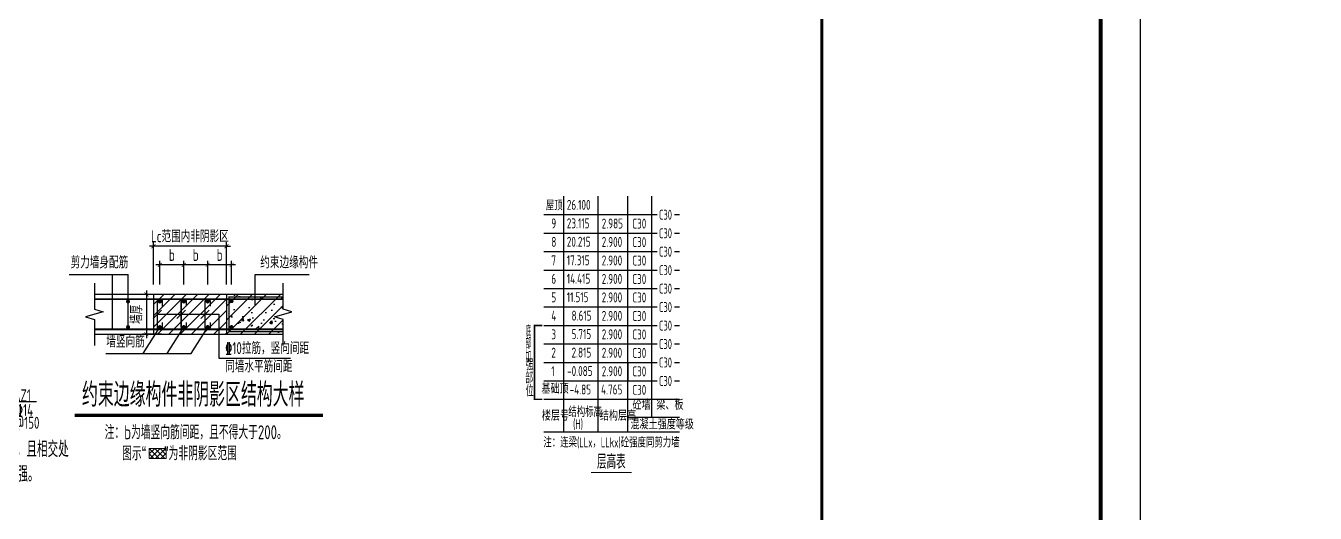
# Model space of a CAD drawing. Extents: x -812054 to 22247, y -644080 to 1003627.
# Drawn here: x -439543 to -407169, y -241350 to -229117 of the extents above; entities that cross this region are included whole.
import ezdxf
from ezdxf.enums import TextEntityAlignment as Align

# ---------------------------------------------------------------- set-up
doc = ezdxf.new("R2010")
doc.units = 0
doc.header["$LTSCALE"] = 1000
doc.linetypes.add('DASHED', pattern=[0.75, 0.5, -0.25])
doc.linetypes.add('H3普通虚线', pattern=[4.2, 3, -1.2])
doc.layers.get('0').update_dxf_attribs({"linetype": 'CONTINUOUS'})
doc.layers.get('DEFPOINTS').update_dxf_attribs({"linetype": 'CONTINUOUS'})
for name, color, linetype in [('-TK', 7, 'CONTINUOUS'), ('COLU_DE_TH', 7, 'CONTINUOUS'), ('DIM', 2, 'CONTINUOUS'), ('HATCH', 8, 'CONTINUOUS'), ('S-0-TEXT', 7, 'CONTINUOUS'), ('S-BEAM-XRBAR', 20, 'CONTINUOUS'), ('S-B表格', 2, 'CONTINUOUS'), ('S-DETL-DIM', 151, 'CONTINUOUS'), ('S-DETL-LINE1', 2, 'CONTINUOUS'), ('S-DETL-LINE2', 2, 'H3普通虚线'), ('S-DETL-TEXT', 7, 'CONTINUOUS'), ('S-SLAB-DIM', 151, 'CONTINUOUS'), ('S-WALL-BEHATCH', 51, 'CONTINUOUS'), ('S-X详图钢筋', 6, 'CONTINUOUS'), ('TEXT', 2, 'CONTINUOUS'), ('THIN', 7, 'CONTINUOUS')]:
    doc.layers.add(name, color=color, linetype=linetype)
for name, color, linetype, lineweight in [('7549', 9, 'CONTINUOUS', 18), ('图框', 9, 'CONTINUOUS', 18), ('墙柱轮廓', 7, 'CONTINUOUS', 18)]:
    doc.layers.add(name, color=color, linetype=linetype, lineweight=lineweight)
doc.layers.add('审图修改', color=2, linetype='CONTINUOUS', plot=False)
doc.styles.add('TSSD_DIMENSION', font='Tssdeng.shx', dxfattribs={"width": 0.7, "bigfont": 'tssdchn.shx'})
doc.styles.add('TSSD_Norm', font='Tssdeng.shx', dxfattribs={"bigfont": 'tssdchn.shx'})
doc.styles.add('TSSD_REIN', font='tssdeng.shx', dxfattribs={"width": 0.7, "height": 300, "bigfont": 'tssdchn.shx'})
doc.dimstyles.new('TSSD_100_100$0', dxfattribs={"dimtxt": 300, "dimasz": 80, "dimexe": 100, "dimexo": 250, "dimgap": 100, "dimtad": 1, "dimdec": 0, "dimzin": 0, "dimdsep": 46, "dimtxsty": 'TSSD_DIMENSION', "dimblk": 'ARCHTICK', "dimcen": 0, "dimdle": 100, "dimclrd": 3, "dimclre": 3, "dimclrt": 7, "dimadec": 0, "dimazin": 0, "dimtfac": 1, "dimtdec": 0, "dimtix": 1, "dimtmove": 2, "dimatfit": 3, "dimldrblk": 'ARCHTICK', "dimfxl": 1, "dimtolj": 1, "dimtzin": 0, "dimarcsym": 0})
doc.dimstyles.new('TSSD_25_100', dxfattribs={"dimtxt": 300, "dimasz": 100, "dimexe": 100, "dimexo": 250, "dimgap": 100, "dimtad": 1, "dimdec": 0, "dimlfac": 0.25, "dimzin": 0, "dimdsep": 46, "dimtxsty": 'TSSD_DIMENSION', "dimblk": 'ARCHTICK', "dimcen": 0, "dimdle": 100, "dimclrt": 7, "dimadec": 0, "dimazin": 0, "dimtfac": 1, "dimtdec": 0, "dimtix": 1, "dimtmove": 2, "dimatfit": 3, "dimldrblk": 'ARCHTICK', "dimfxl": 1, "dimtolj": 1, "dimtzin": 0, "dimarcsym": 0})

# ---------------------------------------------------------------- blocks, each defined once
blk = doc.blocks.new('_ArchTick')
at = {"color": 0, "linetype": 'ByBlock', "const_width": 0.15}
blk.add_lwpolyline([(-0.5, -0.5), (0.5, 0.5)], dxfattribs=at)
blk = doc.blocks.new('*D21')
at = {"layer": 'DEFPOINTS', "color": 0, "transparency": 16777216}
for p in [(2113, 5957), (2113, 4750), (3945, 4750)]:
    blk.add_point(p, dxfattribs=at)
at = {"layer": 'S-DETL-DIM', "color": 0, "lineweight": -2, "transparency": 16777216}
for p, q in [((2113, 5957), (2013, 5957)), ((2113, 5000), (2113, 6057)), ((3945, 5957), (2113, 5957)), ((3945, 5000), (3945, 6057)), ((3945, 5957), (4045, 5957))]:
    blk.add_line(p, q, dxfattribs=at)
at = {"layer": 'S-DETL-DIM', "color": 0, "lineweight": -2, "transparency": 16777216, "xscale": 100, "yscale": 100, "zscale": 100}
blk.add_blockref('_ArchTick', (2113, 5957), dxfattribs=at)
at = {"layer": 'S-DETL-DIM', "color": 0, "lineweight": -2, "transparency": 16777216, "xscale": 100, "yscale": 100, "zscale": 100, "rotation": 180}
blk.add_blockref('_ArchTick', (3945, 5957), dxfattribs=at)
at = {"layer": 'S-DETL-DIM', "color": 7, "transparency": 16777216, "insert": (3029, 6207), "char_height": 300, "attachment_point": 5, "style": 'TSSD_DIMENSION'}
blk.add_mtext('\\A1;Lc范围内非阴影区', dxfattribs=at)
blk = doc.blocks.new('*D22')
at = {"layer": 'DEFPOINTS', "color": 0, "transparency": 16777216}
for p in [(2275, 5491), (2275, 4750), (2875, 4750)]:
    blk.add_point(p, dxfattribs=at)
at = {"layer": 'S-DETL-DIM', "color": 0, "lineweight": -2, "transparency": 16777216}
for p, q in [((2275, 5000), (2275, 5591)), ((2875, 5000), (2875, 5591)), ((2975, 5491), (2175, 5491))]:
    blk.add_line(p, q, dxfattribs=at)
at = {"layer": 'S-DETL-DIM', "color": 0, "lineweight": -2, "transparency": 16777216, "xscale": 100, "yscale": 100, "zscale": 100, "rotation": 180}
blk.add_blockref('_ArchTick', (2275, 5491), dxfattribs=at)
at = {"layer": 'S-DETL-DIM', "color": 0, "lineweight": -2, "transparency": 16777216, "xscale": 100, "yscale": 100, "zscale": 100}
blk.add_blockref('_ArchTick', (2875, 5491), dxfattribs=at)
at = {"layer": 'S-DETL-DIM', "color": 7, "transparency": 16777216, "insert": (2575, 5741), "char_height": 300, "attachment_point": 5, "style": 'TSSD_DIMENSION'}
blk.add_mtext('\\A1;b', dxfattribs=at)
blk = doc.blocks.new('*D23')
at = {"layer": 'DEFPOINTS', "color": 0, "transparency": 16777216}
for p in [(2875, 5491), (2875, 4750), (3475, 4750)]:
    blk.add_point(p, dxfattribs=at)
at = {"layer": 'S-DETL-DIM', "color": 0, "lineweight": -2, "transparency": 16777216}
for p, q in [((2875, 5000), (2875, 5591)), ((3475, 5000), (3475, 5591)), ((3575, 5491), (2775, 5491))]:
    blk.add_line(p, q, dxfattribs=at)
at = {"layer": 'S-DETL-DIM', "color": 0, "lineweight": -2, "transparency": 16777216, "xscale": 100, "yscale": 100, "zscale": 100, "rotation": 180}
blk.add_blockref('_ArchTick', (2875, 5491), dxfattribs=at)
at = {"layer": 'S-DETL-DIM', "color": 0, "lineweight": -2, "transparency": 16777216, "xscale": 100, "yscale": 100, "zscale": 100}
blk.add_blockref('_ArchTick', (3475, 5491), dxfattribs=at)
at = {"layer": 'S-DETL-DIM', "color": 7, "transparency": 16777216, "insert": (3175, 5741), "char_height": 300, "attachment_point": 5, "style": 'TSSD_DIMENSION'}
blk.add_mtext('\\A1;b', dxfattribs=at)
blk = doc.blocks.new('*D24')
at = {"layer": 'DEFPOINTS', "color": 0, "transparency": 16777216}
for p in [(3475, 5491), (3475, 4750), (4075, 4750)]:
    blk.add_point(p, dxfattribs=at)
at = {"layer": 'S-DETL-DIM', "color": 0, "lineweight": -2, "transparency": 16777216}
for p, q in [((3475, 5000), (3475, 5591)), ((4075, 5000), (4075, 5591)), ((4175, 5491), (3375, 5491))]:
    blk.add_line(p, q, dxfattribs=at)
at = {"layer": 'S-DETL-DIM', "color": 0, "lineweight": -2, "transparency": 16777216, "xscale": 100, "yscale": 100, "zscale": 100, "rotation": 180}
blk.add_blockref('_ArchTick', (3475, 5491), dxfattribs=at)
at = {"layer": 'S-DETL-DIM', "color": 0, "lineweight": -2, "transparency": 16777216, "xscale": 100, "yscale": 100, "zscale": 100}
blk.add_blockref('_ArchTick', (4075, 5491), dxfattribs=at)
at = {"layer": 'S-DETL-DIM', "color": 7, "transparency": 16777216, "insert": (3775, 5741), "char_height": 300, "attachment_point": 5, "style": 'TSSD_DIMENSION'}
blk.add_mtext('\\A1;b', dxfattribs=at)
blk = doc.blocks.new('*D25')
at = {"layer": 'DEFPOINTS', "color": 0, "transparency": 16777216}
for p in [(2566, 4750), (1936, 3750), (2566, 3750)]:
    blk.add_point(p, dxfattribs=at)
at = {"layer": 'S-DETL-DIM', "color": 0, "lineweight": -2, "transparency": 16777216}
for p, q in [((2316, 4750), (1836, 4750)), ((1936, 4850), (1936, 3650)), ((2316, 3750), (1836, 3750))]:
    blk.add_line(p, q, dxfattribs=at)
at = {"layer": 'S-DETL-DIM', "color": 0, "lineweight": -2, "transparency": 16777216, "xscale": 100, "yscale": 100, "zscale": 100}
for p, rotation in [((1936, 4750), 90), ((1936, 3750), 270)]:
    blk.add_blockref('_ArchTick', p, dxfattribs=dict(at, rotation=rotation))
at = {"layer": 'S-DETL-DIM', "color": 7, "transparency": 16777216, "insert": (1686, 4250), "char_height": 300, "attachment_point": 5, "rotation": 90, "style": 'TSSD_DIMENSION'}
blk.add_mtext('\\A1;墙厚', dxfattribs=at)
blk = doc.blocks.new('*D505')
at = {"layer": 'DEFPOINTS', "color": 0, "transparency": 16777216}
for p in [(2298, 2648), (2911, 2648), (2911, 1600)]:
    blk.add_point(p, dxfattribs=at)
at = {"layer": 'S-SLAB-DIM', "color": 3, "lineweight": -2, "transparency": 16777216}
for p, q in [((2298, 2398), (2298, 1500)), ((2911, 2398), (2911, 1500)), ((2198, 1600), (3011, 1600))]:
    blk.add_line(p, q, dxfattribs=at)
at = {"layer": 'S-SLAB-DIM', "color": 3, "lineweight": -2, "transparency": 16777216, "xscale": 80, "yscale": 80, "zscale": 80, "rotation": 180}
blk.add_blockref('_ArchTick', (2298, 1600), dxfattribs=at)
at = {"layer": 'S-SLAB-DIM', "color": 3, "lineweight": -2, "transparency": 16777216, "xscale": 80, "yscale": 80, "zscale": 80}
blk.add_blockref('_ArchTick', (2911, 1600), dxfattribs=at)
at = {"layer": 'S-SLAB-DIM', "color": 7, "transparency": 16777216, "insert": (2604, 1850), "char_height": 300, "attachment_point": 5, "style": 'TSSD_DIMENSION'}
blk.add_mtext('\\A1;墙厚', dxfattribs=at)
blk = doc.blocks.new('*D506')
at = {"layer": 'DEFPOINTS', "color": 0, "transparency": 16777216}
for p in [(2911, 2648), (3711, 2648), (3711, 1600)]:
    blk.add_point(p, dxfattribs=at)
at = {"layer": 'S-SLAB-DIM', "color": 3, "lineweight": -2, "transparency": 16777216}
for p, q in [((2911, 2398), (2911, 1500)), ((3711, 2398), (3711, 1500)), ((2811, 1600), (3811, 1600))]:
    blk.add_line(p, q, dxfattribs=at)
at = {"layer": 'S-SLAB-DIM', "color": 3, "lineweight": -2, "transparency": 16777216, "xscale": 80, "yscale": 80, "zscale": 80, "rotation": 180}
blk.add_blockref('_ArchTick', (2911, 1600), dxfattribs=at)
at = {"layer": 'S-SLAB-DIM', "color": 3, "lineweight": -2, "transparency": 16777216, "xscale": 80, "yscale": 80, "zscale": 80}
blk.add_blockref('_ArchTick', (3711, 1600), dxfattribs=at)
at = {"layer": 'S-SLAB-DIM', "color": 7, "transparency": 16777216, "insert": (3311, 1850), "char_height": 300, "attachment_point": 5, "style": 'TSSD_DIMENSION'}
blk.add_mtext('\\A1;梁宽', dxfattribs=at)
blk = doc.blocks.new('*D507')
at = {"layer": 'DEFPOINTS', "color": 0, "transparency": 16777216}
for p in [(3711, 2648), (4312, 2648), (4312, 1600)]:
    blk.add_point(p, dxfattribs=at)
at = {"layer": 'S-SLAB-DIM', "color": 3, "lineweight": -2, "transparency": 16777216}
for p, q in [((3711, 2398), (3711, 1500)), ((4312, 2398), (4312, 1500)), ((3611, 1600), (4412, 1600))]:
    blk.add_line(p, q, dxfattribs=at)
at = {"layer": 'S-SLAB-DIM', "color": 3, "lineweight": -2, "transparency": 16777216, "xscale": 80, "yscale": 80, "zscale": 80, "rotation": 180}
blk.add_blockref('_ArchTick', (3711, 1600), dxfattribs=at)
at = {"layer": 'S-SLAB-DIM', "color": 3, "lineweight": -2, "transparency": 16777216, "xscale": 80, "yscale": 80, "zscale": 80}
blk.add_blockref('_ArchTick', (4312, 1600), dxfattribs=at)
at = {"layer": 'S-SLAB-DIM', "color": 7, "transparency": 16777216, "insert": (4012, 1850), "char_height": 300, "attachment_point": 5, "style": 'TSSD_DIMENSION'}
blk.add_mtext('\\A1;墙厚', dxfattribs=at)
blk = doc.blocks.new('B20200424131938')
at = {"layer": '7549', "const_width": 40}
blk.add_lwpolyline([(417, 3688), (217, 3688), (217, 1834), (417, 1834)], dxfattribs=at)
at = {"layer": 'S-0-TEXT'}
blk.add_lwpolyline([(1641, 0, 27, 27, 0), (2658, 0, 0, 0, 0)], format="xyseb", dxfattribs=at)
at = {"layer": 'S-B表格'}
for p, q in [((952, 1021), (952, 6932)), ((1817, 1021), (1817, 6932)), ((2567, 1021), (2567, 6932)), ((3167, 1385), (3167, 6932)), ((452, 6469), (3167, 6469)), ((452, 6469), (3167, 6469)), ((3167, 6469), (3298, 6469)), ((3167, 6469), (3298, 6469)), ((3167, 6469), (3298, 6469)), ((3731, 6469), (3862, 6469)), ((3731, 6469), (3862, 6469)), ((3731, 6469), (3862, 6469)), ((452, 6005), (3167, 6005)), ((452, 6005), (3167, 6005)), ((3167, 6005), (3298, 6005)), ((3167, 6005), (3298, 6005)), ((3167, 6005), (3298, 6005)), ((3731, 6005), (3862, 6005)), ((3731, 6005), (3862, 6005)), ((3731, 6005), (3862, 6005)), ((452, 5542), (3167, 5542)), ((452, 5542), (3167, 5542)), ((3167, 5542), (3298, 5542)), ((3167, 5542), (3298, 5542)), ((3167, 5542), (3298, 5542)), ((3731, 5542), (3862, 5542)), ((3731, 5542), (3862, 5542)), ((3731, 5542), (3862, 5542)), ((452, 5078), (3167, 5078)), ((452, 5078), (3167, 5078)), ((3167, 5078), (3298, 5078)), ((3167, 5078), (3298, 5078)), ((3167, 5078), (3298, 5078)), ((3731, 5078), (3862, 5078)), ((3731, 5078), (3862, 5078)), ((3731, 5078), (3862, 5078)), ((452, 4615), (3167, 4615)), ((3167, 4615), (3298, 4615)), ((3731, 4615), (3862, 4615)), ((452, 4151), (3167, 4151)), ((3167, 4151), (3298, 4151)), ((3731, 4151), (3862, 4151)), ((452, 3688), (3167, 3688)), ((3167, 3688), (3298, 3688)), ((3731, 3688), (3862, 3688)), ((452, 3224), (3167, 3224)), ((3167, 3224), (3298, 3224)), ((3731, 3224), (3862, 3224)), ((452, 2761), (3167, 2761)), ((3167, 2761), (3298, 2761)), ((3731, 2761), (3862, 2761)), ((452, 2297), (3167, 2297)), ((3167, 2297), (3298, 2297)), ((3731, 2297), (3862, 2297)), ((452, 1834), (3167, 1834)), ((452, 1834), (3862, 1834)), ((452, 1834), (2854, 1834)), ((452, 1834), (2854, 1834)), ((2567, 1385), (3862, 1385)), ((452, 1021), (3862, 1021))]:
    blk.add_line(p, q, dxfattribs=at)
at = {"style": 'TSSD_REIN'}
for s, width, p, p2 in [('底', 0.535575, (-3, 3408), (134, 3408)), ('部', 0.530918, (-3, 3100), (134, 3100)), ('加', 0.526341, (-3, 2774), (134, 2774))]:
    blk.add_text(s, height=285, dxfattribs=dict(at, width=width)).set_placement(p, p2, align=Align.FIT)
for s, height, width, p in [('强', 285, 0.535575, (-3, 2477)), ('部', 285, 0.535575, (-13, 2146)), ('位', 285, 0.535575, (-3, 1820)), ('砼墙', 250, 0.7, (2681, 1495)), ('梁、板', 250, 0.7, (3279, 1495))]:
    blk.add_text(s, height=height, dxfattribs=dict(at, width=width)).set_placement(p, align=Align.BOTTOM_LEFT)
for s, width, p in [('结构标高', 0.65, (1070, 1392)), ('楼层号', 0.7, (405, 1299)), ('(H)', 0.65, (1188, 1086)), ('结构层高', 0.7, (1860, 1299)), ('混凝土强度等级', 0.7, (2629, 1080))]:
    blk.add_text(s, height=250, dxfattribs=dict(at, width=width)).set_placement(p)
at = {"layer": 'S-0-TEXT', "style": 'TSSD_REIN', "width": 0.7}
blk.add_text('层高表', height=360, dxfattribs=at).set_placement((1790, 90))
at = {"layer": 'S-B表格', "style": 'TSSD_REIN'}
for s, width, p in [('屋顶', 0.65, (503, 6575)), ('26.100', 0.7, (1031, 6590)), ('C30', 0.65, (3345, 6341)), ('9', 0.7, (642, 6123)), ('23.115', 0.7, (1031, 6126)), ('2.985', 0.7, (1907, 6121)), ('C30', 0.7, (2675, 6118)), ('8', 0.7, (642, 5660)), ('20.215', 0.7, (1031, 5663)), ('2.900', 0.7, (1907, 5658)), ('C30', 0.7, (2675, 5654)), ('C30', 0.65, (3345, 5877)), ('C30', 0.65, (3345, 5414)), ('7', 0.7, (642, 5196)), ('17.315', 0.7, (1031, 5199)), ('2.900', 0.7, (1907, 5194)), ('C30', 0.7, (2675, 5191)), ('C30', 0.65, (3345, 4950)), ('6', 0.7, (642, 4733)), ('14.415', 0.7, (1031, 4736)), ('2.900', 0.7, (1907, 4731)), ('C30', 0.7, (2675, 4727)), ('C30', 0.65, (3345, 4487)), ('5', 0.7, (642, 4269)), ('11.515', 0.7, (1031, 4272)), ('2.900', 0.7, (1907, 4267)), ('C30', 0.7, (2675, 4264)), ('C30', 0.65, (3345, 4023)), ('4', 0.7, (642, 3806)), ('8.615', 0.7, (1150, 3809)), ('2.900', 0.7, (1907, 3804)), ('C30', 0.7, (2675, 3800)), ('3', 0.7, (642, 3342)), ('5.715', 0.7, (1150, 3345)), ('2.900', 0.7, (1907, 3340)), ('C30', 0.7, (2675, 3337)), ('C30', 0.65, (3345, 3560)), ('C30', 0.65, (3345, 3096)), ('2', 0.7, (642, 2879)), ('2.815', 0.7, (1150, 2882)), ('2.900', 0.7, (1907, 2877)), ('C30', 0.7, (2675, 2873)), ('1', 0.7, (642, 2415)), ('-0.085', 0.7, (1038, 2418)), ('2.900', 0.7, (1907, 2413)), ('C30', 0.7, (2675, 2410)), ('C30', 0.65, (3345, 2633)), ('C30', 0.65, (3345, 2169)), ('基础顶', 0.7, (395, 1974)), ('-4.85', 0.7, (1103, 1955)), ('4.765', 0.7, (1891, 1955)), ('C30', 0.7, (2675, 1946))]:
    blk.add_text(s, height=250, dxfattribs=dict(at, width=width)).set_placement(p)
at = {"layer": 'TEXT', "style": 'TSSD_REIN', "width": 0.65}
blk.add_text('注：连梁(LLx，LLkx)砼强度同剪力墙', height=250, dxfattribs=at).set_placement((443, 627))
blk = doc.blocks.new('A1')
blk.add_lwpolyline([(0, 59400), (0, 0), (84100, 0), (84100, 59400)], close=True)
at = {"const_width": 100}
blk.add_lwpolyline([(2500, 58400), (2500, 1000), (83100, 1000), (83100, 58400)], close=True, dxfattribs=at)
at = {"layer": '图框', "const_width": 70}
blk.add_lwpolyline([(76100, 1000), (76100, 58400)], dxfattribs=at)
blk = doc.blocks.new('20210311.03312664')
at = {"layer": 'HATCH'}
h = blk.add_hatch(dxfattribs=at)
h.set_pattern_fill('METAL', color=256, scale=50, style=0)
h.set_pattern_definition([(45, (970506.73, 314564.58), (-141.421356, 141.421356), [])])
h.paths.add_polyline_path([(3945, 4750.5), (2113.2, 4750.5), (2113.2, 3750.5), (3945, 3750.5)])
at = {"layer": 'HATCH', "ltscale": 0.5}
h = blk.add_hatch(dxfattribs=at)
h.set_pattern_fill('HOLE_MATETIEL', color=256, scale=30, style=0)
h.set_pattern_definition([(45, (0, 584.78), (-67.352, 67.352), []), (135, (0, 584.78), (-67.352, -67.352), [])])
h.paths.add_polyline_path([(2009.3, 881.5), (2436.4, 881.5), (2436.4, 630), (2009.3, 630)])
at = {"layer": 'S-WALL-BEHATCH'}
h = blk.add_hatch(dxfattribs=at)
h.set_pattern_fill('钢筋混凝土', color=0, scale=100, style=0)
h.set_pattern_definition([(45, (-313936.74, 156299.2), (-176.7767, 176.7767), []), (50, (-313936.74, 156299.2), (717.2602, -62.7521), [75, -825]), (355, (-313936.74, 156299.2), (-138.7513, 752.1921), [60, -660]), (100.4514, (-313877, 156294), (578.5094, 689.4395), [63.7402, -701.1421]), (46.1842, (-313936.7, 156499.2), (1067.241, -165.519), [112.5, -1237.5]), (96.6356, (-313847.8, 156485.4), (934.6627, 974.118), [95.6103, -1051.713]), (351.1842, (-313936.7, 156499.2), (934.662, 974.1186), [90, -990]), (21, (-313836.74, 156449.2), (596.9071, -402.6189), [75, -825]), (326, (-313836.74, 156449.2), (243.3153, 725.15), [60, -660]), (71.4514, (-313787, 156415.66), (840.2226, 322.5305), [63.7402, -701.1421]), (37.5, (-313936.74, 156299.2), (12.15986, 332.89385), [0, -652, 0, -670, 0, -662.5]), (7.5, (-313936.74, 156299.2), (263.06954, 394.4117), [0, -382, 0, -637, 0, -252.5]), (327.5, (-314159.74, 156299.2), (533.82244, -22.55487), [0, -250, 0, -780, 0, -1035]), (317.5, (-314259.74, 156299.2), (583.1862, 100.105), [0, -325, 0, -518, 0, -735])])
h.paths.add_polyline_path([(5370.8, 3750.5), (5370.8, 4120.5), (5150.8, 4190.5), (5590.8, 4310.5), (5370.8, 4380.5), (5370.8, 4750.5), (3945, 4750.5), (3945, 3750.5)])
at = {"layer": 'S-DETL-LINE1', "color": 0}
for p, q in [((5370.8, 4750.5), (631.6, 4750.5)), ((631.6, 3750.5), (5370.8, 3750.5))]:
    blk.add_line(p, q, dxfattribs=at)
for points in [[(631.6, 5030.5), (631.6, 4380.5), (851.6, 4310.5), (411.6, 4190.5), (631.6, 4120.5), (631.6, 3470.5)], [(5370.8, 3470.5), (5370.8, 4120.5), (5150.8, 4190.5), (5590.8, 4310.5), (5370.8, 4380.5), (5370.8, 5030.5)]]:
    blk.add_lwpolyline(points, dxfattribs=at)
at = {"layer": 'S-DETL-LINE2', "color": 0}
for p, q in [((2113.2, 4750.5), (2113.2, 3750.5)), ((3945, 4750.5), (3945, 3750.5))]:
    blk.add_line(p, q, dxfattribs=at)
at = {"layer": 'S-DETL-TEXT'}
for p, q in [((0, 5252), (1475, 5252)), ((1089.8, 3870.5), (1089.8, 5252)), ((1475, 3929.9), (1475, 5252)), ((4663.9, 5252), (6022.2, 5252)), ((4663.9, 4489.6), (4663.9, 5252)), ((2103.9, 4144.4), (2316.1, 4356.5)), ((2210, 4250.5), (3755.5, 4250.5)), ((2703.9, 4144.4), (2916.1, 4356.5)), ((3303.9, 4144.4), (3516.1, 4356.5)), ((3755.5, 4250.5), (3755.5, 3145.1)), ((1858.3, 3265.1), (2275, 3929.9)), ((2458.3, 3265.1), (2875, 3929.9)), ((3058.3, 3265.1), (3475, 3929.9)), ((916.5, 3265.1), (3058.3, 3265.1)), ((3755.5, 3145.1), (5557.5, 3145.1))]:
    blk.add_line(p, q, dxfattribs=at)
at = {"layer": 'S-DETL-TEXT', "const_width": 80}
blk.add_lwpolyline([(135.2, 1713.7), (6369.7, 1713.7)], dxfattribs=at)
at = {"layer": 'S-WALL-BEHATCH', "color": 0}
blk.add_lwpolyline([(5150.8, 4190.5), (5590.8, 4310.5), (5370.8, 4380.5), (5370.8, 4750.5), (3945, 4750.5), (3945, 3750.5), (5370.8, 3750.5), (5370.8, 4120.5)], close=True, dxfattribs=at)
at = {"layer": 'S-X详图钢筋'}
for points, const_width in [([(5370.8, 4630.5), (631.6, 4630.5)], 40), ([(5370.8, 3815.5), (4010, 3815.5), (4010, 4685.5), (5370.8, 4685.5)], 35), ([(631.6, 3870.5), (5370.8, 3870.5)], 50)]:
    blk.add_lwpolyline(points, dxfattribs=dict(at, const_width=const_width))
at = {"layer": 'S-X详图钢筋', "const_width": 50}
for points in [[(1500, 4571, -1), (1450, 4571, -1)], [(2300, 4571, -1), (2250, 4571, -1)], [(2900, 4571, -1), (2850, 4571, -1)], [(3500, 4571, -1), (3450, 4571, -1)], [(4050, 4580.5, 1), (4100, 4580.5, 1)], [(1500, 3929.9, 1), (1450, 3929.9, 1)], [(2300, 3929.9, 1), (2250, 3929.9, 1)], [(2900, 3929.9, 1), (2850, 3929.9, 1)], [(3500, 3929.9, 1), (3450, 3929.9, 1)], [(4100, 3929.9, 1), (4050, 3929.9, 1)]]:
    blk.add_lwpolyline(points, format="xyb", close=True, dxfattribs=at)
at = {"layer": 'S-X详图钢筋', "const_width": 35}
for points in [[(2340, 4451), (2340, 4571, 1), (2210, 4571), (2210, 3929.9, 1), (2340, 3929.9), (2340, 4049.9)], [(2940, 4451), (2940, 4571, 1), (2810, 4571), (2810, 3929.9, 1), (2940, 3929.9), (2940, 4049.9)], [(3540, 4451), (3540, 4571, 1), (3410, 4571), (3410, 3929.9, 1), (3540, 3929.9), (3540, 4049.9)]]:
    blk.add_lwpolyline(points, format="xyb", dxfattribs=at)
at = {"layer": '墙柱轮廓', "color": 2}
blk.add_lwpolyline([(2009.3, 881.5), (2436.4, 881.5), (2436.4, 630), (2009.3, 630)], close=True, dxfattribs=at)
at = {"layer": 'S-DETL-TEXT', "style": 'TSSD_REIN', "width": 0.7}
for s, p in [('剪力墙身配筋', (32.7, 5313.8)), ('约束边缘构件', (4795.8, 5313.8)), ('墙竖向筋', (929.8, 3327.6))]:
    blk.add_text(s, height=300, dxfattribs=at).set_placement(p, align=Align.BOTTOM_LEFT)
for s, height, p in [('\x8410拉筋，竖向间距', 300, (3914.5, 3251.7)), ('同墙水平筋间距', 300, (3914.5, 2792)), ('约束边缘构件非阴影区结构大样', 600, (319.9, 1931.1)), ('注：b为墙竖向筋间距，且不得大于200。', 350, (889.3, 1114.3)), ('图示“   ”为非阴影区范围', 350, (1329.2, 584.8))]:
    blk.add_text(s, height=height, dxfattribs=at).set_placement(p)
at = {"layer": 'S-DETL-DIM', "color": 0}
for base, p1, p2, text, picture, middle in [((2113.2, 5957.2), (3945, 4750.5), (2113.2, 4750.5), 'Lc范围内非阴影区', '*D21', (3029.1, 6207.2)), ((2275, 5490.8), (2875, 4750.5), (2275, 4750.5), 'b', '*D22', (2575, 5740.8)), ((2875, 5490.8), (3475, 4750.5), (2875, 4750.5), 'b', '*D23', (3175, 5740.8)), ((3475, 5490.8), (4075, 4750.5), (3475, 4750.5), 'b', '*D24', (3775, 5740.8))]:
    dim = blk.add_linear_dim(base=base, p1=p1, p2=p2, text=text, dimstyle='TSSD_25_100', dxfattribs=at)
    dim.commit()
    dim.dimension.update_dxf_attribs({"geometry": picture, "text_midpoint": middle})
at = {"layer": 'S-DETL-DIM'}
dim = blk.add_aligned_dim(p1=(2566, 4750.5), p2=(2566, 3750.5), distance=-629.5, text='墙厚', dimstyle='TSSD_25_100', dxfattribs=at)
dim.commit()
dim.dimension.update_dxf_attribs({"geometry": '*D25', "text_midpoint": (1686.5, 4250.5)})
blk = doc.blocks.new('20210311.03310910')
at = {"layer": 'COLU_DE_TH'}
blk.add_lwpolyline([(2298.1, 2648.3), (4312.5, 2648.3), (4312.5, 3448.3), (2298.1, 3448.3)], close=True, dxfattribs=at)
at = {"layer": 'DIM'}
for p, q in [((1931.8, 3448.3), (1128.2, 3448.3)), ((1378.2, 2648.3), (1378.2, 3448.3)), ((1931.8, 2648.3), (1128.2, 2648.3))]:
    blk.add_line(p, q, dxfattribs=at)
at = {"layer": 'S-DETL-LINE2'}
blk.add_lwpolyline([(2630.6, 5081.3), (3180.6, 5081.3), (3250.6, 5301.3), (3370.6, 4861.3), (3440.6, 5081.3), (3990.6, 5081.3)], dxfattribs=at)
at = {"layer": 'S-X详图钢筋', "const_width": 30}
blk.add_lwpolyline([(2363.1, 3383.3), (2363.1, 2713.3), (4247.5, 2713.3), (4247.5, 3383.3)], close=True, dxfattribs=at)
at = {"layer": 'S-X详图钢筋', "const_width": 50}
for points in [[(2453.1, 3318.3, 1), (2403.1, 3318.3, 1)], [(3020.1, 3318.3, 1), (3070.1, 3318.3, 1)], [(3547.7, 3318.3, 1), (3597.7, 3318.3, 1)], [(4207.5, 3318.3, 1), (4157.5, 3318.3, 1)], [(2453.1, 2778.3, 1), (2403.1, 2778.3, 1)], [(3020.1, 2778.3, 1), (3070.1, 2778.3, 1)], [(3547.7, 2778.3, 1), (3597.7, 2778.3, 1)], [(4207.5, 2778.3, 1), (4157.5, 2778.3, 1)]]:
    blk.add_lwpolyline(points, format="xyb", close=True, dxfattribs=at)
at = {"layer": 'S-X详图钢筋', "const_width": 30}
for points in [[(3441.9, 3279.4), (3545.9, 3383.3), (3637.7, 3383.3), (3637.7, 2713.3), (2980.1, 2713.3), (2980.1, 3383.3), (3637.7, 3383.3), (3637.7, 3291.5), (3533.8, 3187.5)], [(4155.5, 3383.3), (4035.6, 3263.4)], [(4127.5, 3171.4), (4247.5, 3291.4)]]:
    blk.add_lwpolyline(points, dxfattribs=at)
at = {"layer": 'THIN', "linetype": 'DASHED', "ltscale": 0.5}
for p, q in [((2910.6, 3448.3), (2910.6, 5081.3)), ((3710.6, 3448.3), (3710.6, 5081.3))]:
    blk.add_line(p, q, dxfattribs=at)
at = {"layer": 'THIN'}
for p, q in [((3303.2, 4617.9), (4923.1, 4617.9)), ((2210.6, 3098.3), (1810.6, 2998.3)), ((1810.6, 2998.3), (2010.6, 2948.3))]:
    blk.add_line(p, q, dxfattribs=at)
for points in [[(2010.6, 3748.3), (2010.6, 3148.3), (2210.6, 3098.3)], [(4610.6, 3748.3), (4610.6, 3148.3), (4810.6, 3098.3), (4410.6, 2998.3), (4610.6, 2948.3), (4610.6, 2488.1)], [(2298.1, 3448.3), (2010.6, 3448.3)], [(4312.5, 3448.3), (4610.6, 3448.3)], [(2010.6, 2948.3), (2010.6, 2348.3)], [(2298.1, 2648.3), (2010.6, 2648.3)], [(4312.5, 2648.3), (4610.6, 2648.3)], [(4312.5, 2648.3), (4778.3, 2068.7), (5653.4, 2068.7)]]:
    blk.add_lwpolyline(points, dxfattribs=at)
for start, end in [(0, 180), (180, 0)]:
    blk.add_arc((3303.2, 4617.9), 25, start, end, dxfattribs=at)
at = {"layer": 'DIM', "xscale": 100, "yscale": 100, "zscale": 100}
for p, rotation in [((1378.2, 3448.3), 90), ((1378.2, 2648.3), 270)]:
    blk.add_blockref('_ArchTick', p, dxfattribs=dict(at, rotation=rotation))
at = {"layer": 'DIM', "color": 7, "insert": (1168.2, 3048.3), "char_height": 300, "attachment_point": 5, "rotation": 90, "style": 'TSSD_DIMENSION'}
blk.add_mtext('\\A1;墙厚', dxfattribs=at)
at = {"layer": 'TEXT', "color": 0, "style": 'TSSD_Norm', "width": 0.7}
for s, p in [('当楼面梁与剪力墙垂直相交跨度大于4m时，且相交处', (3310.6, 675.2)), ('无剪力墙暗柱，剪力墙身按此大样加强。', (3310.6, 56.7))]:
    blk.add_text(s, height=400, dxfattribs=at).set_placement(p, align=Align.CENTER)
at = {"layer": 'THIN', "style": 'TSSD_REIN', "width": 0.7}
for s, p in [('楼面梁', (4469.7, 4775.8)), ('AZ1', (5290.4, 2226.5)), ('8\x8414', (5276.4, 1857.1)), ('\x848@150', (5249.7, 1538.3))]:
    blk.add_text(s, height=300, dxfattribs=at).set_placement(p, align=Align.MIDDLE_CENTER)
at = {"layer": 'S-SLAB-DIM'}
for base, p1, p2, text, picture, middle in [((2910.6, 1599.5), (2298.1, 2648.3), (2910.6, 2648.3), '墙厚', '*D505', (2604.4, 1849.5)), ((3710.6, 1599.5), (2910.6, 2648.3), (3710.6, 2648.3), '梁宽', '*D506', (3310.6, 1849.5)), ((4312.5, 1599.5), (3710.6, 2648.3), (4312.5, 2648.3), '墙厚', '*D507', (4011.6, 1849.5))]:
    dim = blk.add_linear_dim(base=base, p1=p1, p2=p2, text=text, dimstyle='TSSD_100_100$0', dxfattribs=at)
    dim.commit()
    dim.dimension.update_dxf_attribs({"geometry": picture, "text_midpoint": middle})

msp = doc.modelspace()

# ---------------------------------------------------------------- linework, layer by layer
at = {"layer": 'S-B表格', "color": 6, "linetype": 'ByBlock', "ltscale": 0.5, "const_width": 30}
for points in [[(-426038.54, -238028.29), (-426038.54, -237564.79)], [(-425172.9, -238028.29), (-425172.9, -237564.79)], [(-424423.26, -238028.29), (-424423.26, -237564.79)], [(-423823.26, -238028.29), (-423823.26, -237564.79)]]:
    msp.add_lwpolyline(points, dxfattribs=at)
at = {"layer": '审图修改', "const_width": 5}
msp.add_lwpolyline([(-786224.47, -115044.92, -0.57735027), (-712374.66, -115044.92, -0.57735027), (-638524.85, -115044.92, -0.57735027), (-564675.04, -115044.92, -0.57735027), (-490825.24, -115044.92, -0.57735027), (-416975.43, -115044.92, -0.57735027), (-416975.43, -188894.73, -0.57735027), (-416975.43, -262744.54, -0.57735027), (-416975.43, -336594.35, -0.57735027), (-416975.43, -410444.16, -0.57735027), (-416975.43, -484293.97, -0.57735027), (-490825.24, -484293.97, -0.57735027), (-564675.04, -484293.97, -0.57735027), (-638524.85, -484293.97, -0.57735027), (-712374.66, -484293.97, -0.57735027), (-786224.47, -484293.97, -0.57735027), (-786224.47, -410444.16, -0.57735027), (-786224.47, -336594.35, -0.57735027), (-786224.47, -262744.54, -0.57735027), (-786224.47, -188894.73, -0.57735027), (-786224.47, -115044.92, -0.57735027), (-786224.47, -115044.92, -0.57735027)], format="xyb", dxfattribs=at)

# ---------------------------------------------------------------- block references
at = {"layer": '-TK'}
msp.add_blockref('A1', (-495656.77, -255910.56), dxfattribs=at)
at = {"layer": 'S-BEAM-XRBAR', "color": 0, "ltscale": 0.5}
for name, p in [('20210311.03312664', (-438451.1, -240608.02)), ('20210311.03310910', (-444925.79, -240618.7))]:
    msp.add_blockref(name, p, dxfattribs=at)
at = {"layer": 'S-B表格'}
msp.add_blockref('B20200424131938', (-426990.18, -240325.39), dxfattribs=at)

doc.saveas('drawing.dxf')
